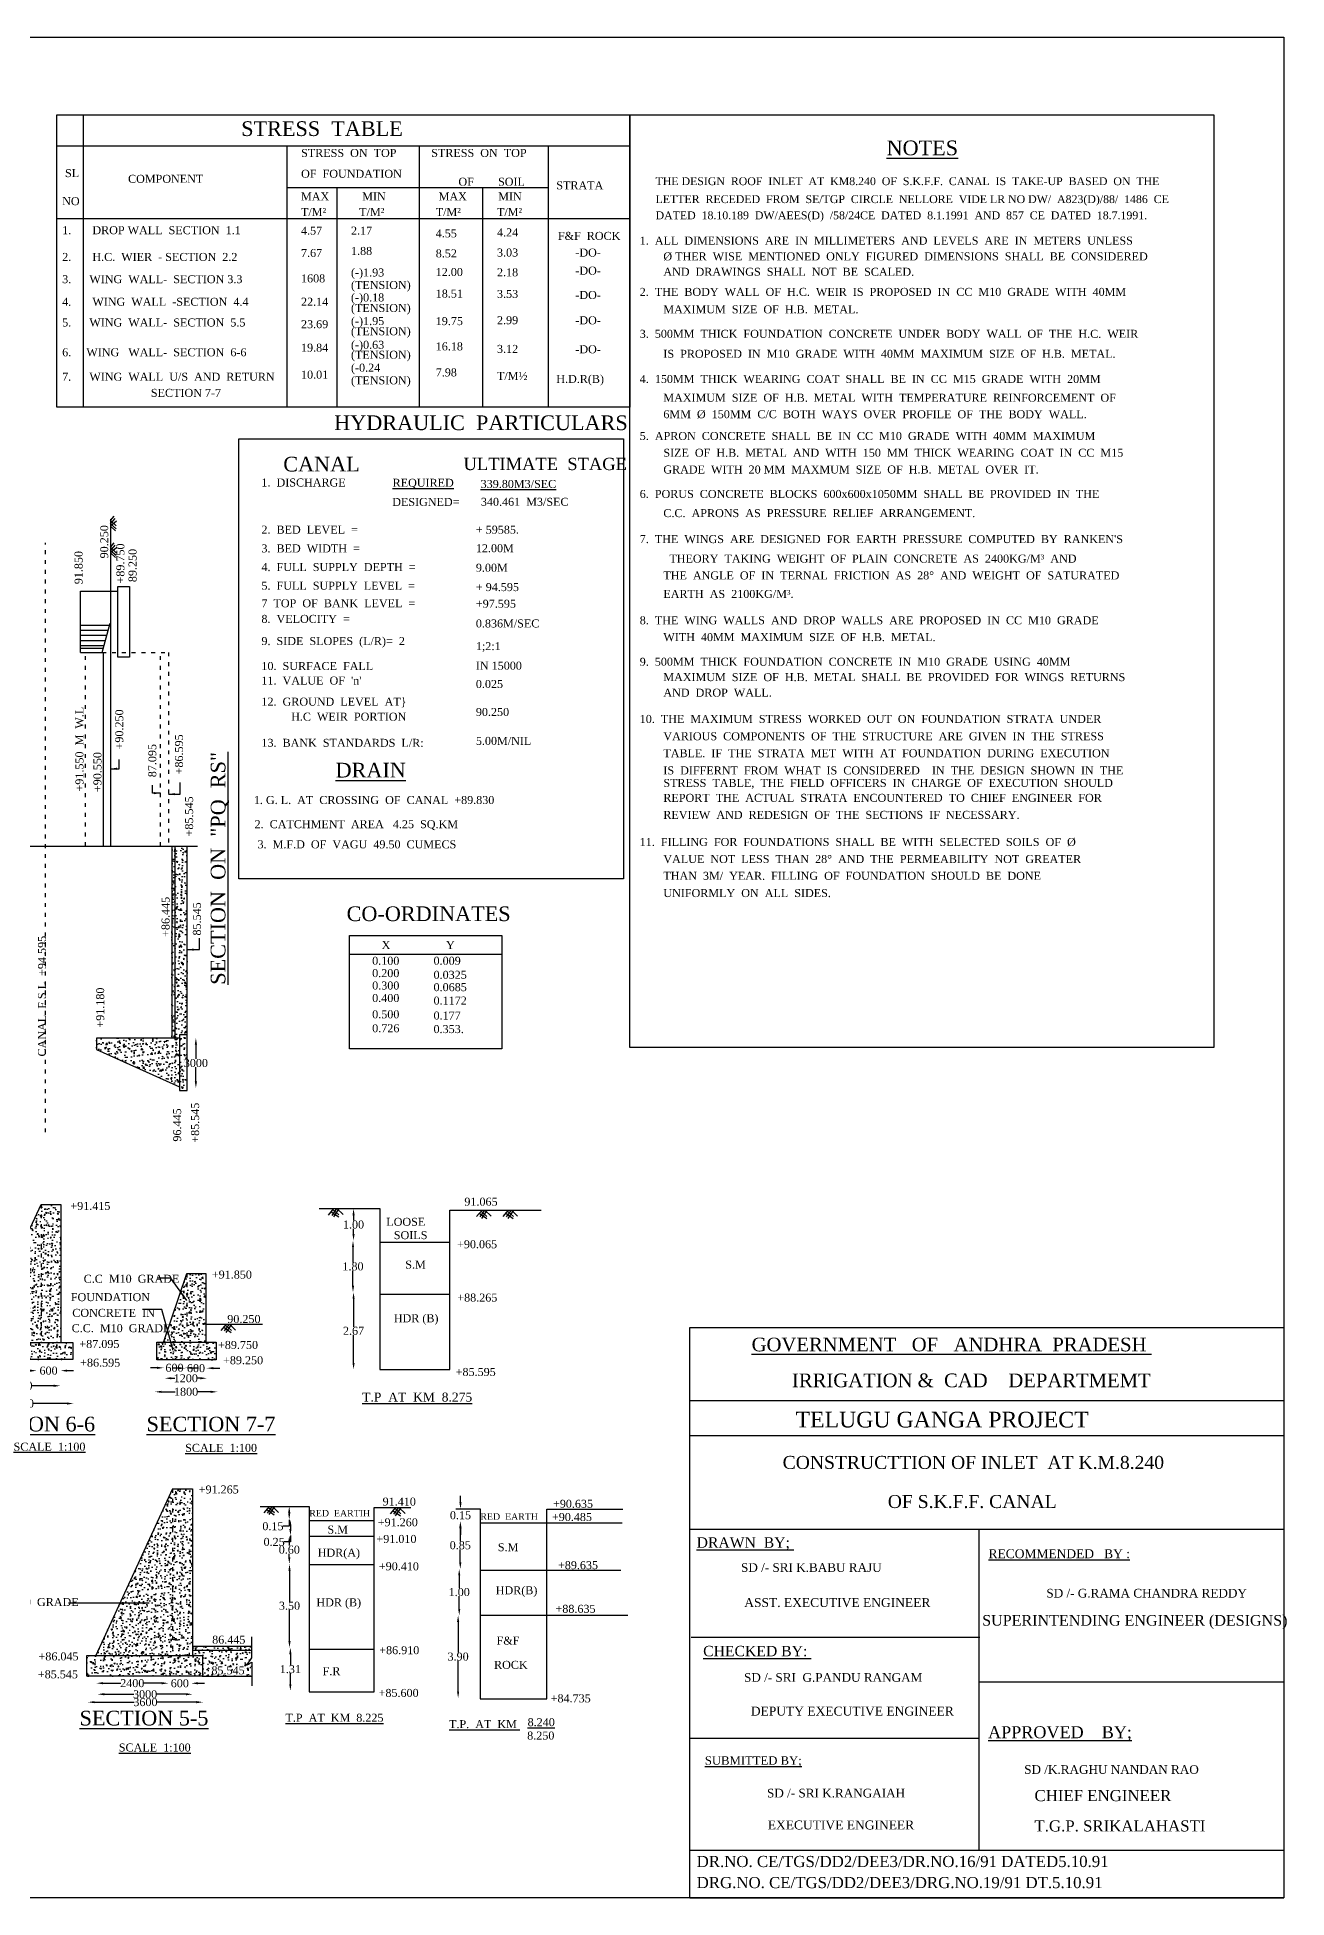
# Model space of a CAD drawing. Header units: millimetres. Extents: x 392 to 143870, y -497 to 113430.
# Drawn here: x 67345 to 143870, y -497 to 113430 of the extents above; entities that cross this region are included whole.
import ezdxf

# ---------------------------------------------------------------- set-up
doc = ezdxf.new("R2010")
doc.units = ezdxf.units.MM
doc.header["$MEASUREMENT"] = 0
doc.header["$PDMODE"] = 66
doc.header["$PDSIZE"] = 170
doc.linetypes.add('ACAD_ISO03W100', pattern=[30, 12, -18])
for name, color, linetype in [('DIM', 5, 'Continuous'), ('DOT LINE', 3, 'ACAD_ISO03W100'), ('DWG. LINE', 1, 'Continuous'), ('HATCH', 2, 'Continuous'), ('RAILING', 4, 'Continuous'), ('TEXT', 7, 'Continuous')]:
    doc.layers.add(name, color=color, linetype=linetype)
doc.layers.add('TITLE', color=7, linetype='Continuous', lineweight=30)
doc.styles.get("Standard").update_dxf_attribs({"font": 'TIMES.TTF', "height": 490})
doc.dimstyles.get("Standard").update_dxf_attribs({"dimtxt": 490, "dimasz": 400, "dimexe": 0.18, "dimexo": 0.0625, "dimgap": 0.09, "dimtad": 0, "dimtih": 1, "dimtoh": 1, "dimdec": 1, "dimzin": 0, "dimdsep": 46, "dimtxsty": 'Standard', "dimcen": 0.09, "dimse1": 1, "dimse2": 1, "dimclrd": 5, "dimclre": 5, "dimclrt": 4, "dimadec": 0, "dimazin": 0, "dimtfac": 1, "dimtdec": 1, "dimtofl": 0, "dimtmove": 0, "dimatfit": 3, "dimfxl": 1, "dimtolj": 1, "dimtzin": 0, "dimarcsym": 0})
pattern_1 = [(50, (0, 0), (717.2602, -62.752), [75, -825]), (355, (0, 0), (-138.7513, 752.192), [60, -660]), (100.4514, (59.8, -5.2), (578.5094, 689.4395), [63.74, -701.142]), (46.1842, (0, 200), (1067.241, -165.519), [112.5, -1237.5]), (96.6356, (88.9, 186.2), (934.663, 974.118), [95.61, -1051.713]), (351.1842, (0, 200), (934.662, 974.119), [90, -990]), (21, (100, 150), (596.907, -402.619), [75, -825]), (326, (100, 150), (243.3153, 725.15), [60, -660]), (71.4514, (149.74, 116.45), (840.2226, 322.5305), [63.74, -701.142]), (37.5, (0, 0), (12.15986, 332.89385), [0, -652, 0, -670, 0, -662.5]), (7.5, (0, 0), (263.0695, 394.4117), [0, -382, 0, -637, 0, -252.5]), (327.5, (-223, 0), (533.82244, -22.5549), [0, -250, 0, -780, 0, -1035]), (317.5, (-323, 0), (583.1862, 100.105), [0, -325, 0, -518, 0, -735])]

# ---------------------------------------------------------------- blocks, each defined once
blk = doc.blocks.new('*D53')
at = {"layer": 'Defpoints', "color": 0}
for p in [(67304, 31787), (68778, 31787), (68778, 31780)]:
    blk.add_point(p, dxfattribs=at)
at = {"layer": 'DIM', "color": 5, "lineweight": -2}
for p, q in [((66904, 31780), (66504, 31780)), ((69178, 31780), (69578, 31780))]:
    blk.add_line(p, q, dxfattribs=at)
at = {"layer": 'DIM', "color": 5}
for points in [[(66904, 31846), (66904, 31713), (67304, 31780)], [(69178, 31846), (69178, 31713), (68778, 31780)]]:
    blk.add_solid(points, dxfattribs=at)
at = {"layer": 'DIM', "color": 4, "insert": (68041, 31780), "char_height": 490, "attachment_point": 5}
blk.add_mtext('\\A1;600', dxfattribs=at)
blk = doc.blocks.new('*D54')
at = {"layer": 'Defpoints', "color": 0}
for p in [(63871, 30866), (68760, 30866), (68760, 30855)]:
    blk.add_point(p, dxfattribs=at)
at = {"layer": 'DIM', "color": 5, "lineweight": -2}
for p, q in [((64271, 30855), (65613, 30855)), ((68360, 30855), (67018, 30855))]:
    blk.add_line(p, q, dxfattribs=at)
at = {"layer": 'DIM', "color": 5}
for points in [[(64271, 30922), (64271, 30788), (63871, 30855)], [(68360, 30922), (68360, 30788), (68760, 30855)]]:
    blk.add_solid(points, dxfattribs=at)
at = {"layer": 'DIM', "color": 4, "insert": (66316, 30855), "char_height": 490, "attachment_point": 5}
blk.add_mtext('\\A1;2500', dxfattribs=at)
blk = doc.blocks.new('*D55')
at = {"layer": 'Defpoints', "color": 0}
for p in [(63248, 29905), (69567, 29905), (69567, 29767)]:
    blk.add_point(p, dxfattribs=at)
at = {"layer": 'DIM', "color": 5, "lineweight": -2}
for p, q in [((63648, 29767), (65711, 29767)), ((69167, 29767), (67103, 29767))]:
    blk.add_line(p, q, dxfattribs=at)
at = {"layer": 'DIM', "color": 5}
for points in [[(63648, 29834), (63648, 29700), (63248, 29767)], [(69167, 29834), (69167, 29700), (69567, 29767)]]:
    blk.add_solid(points, dxfattribs=at)
at = {"layer": 'DIM', "color": 4, "insert": (66407, 29767), "char_height": 490, "attachment_point": 5}
blk.add_mtext('\\A1;3100', dxfattribs=at)
blk = doc.blocks.new('*D56')
at = {"layer": 'Defpoints', "color": 0}
for p in [(75090, 31954), (76416, 31954), (76416, 31954)]:
    blk.add_point(p, dxfattribs=at)
at = {"layer": 'DIM', "color": 5, "lineweight": -2}
for p, q in [((74690, 31954), (74290, 31954)), ((76816, 31954), (77216, 31954))]:
    blk.add_line(p, q, dxfattribs=at)
at = {"layer": 'DIM', "color": 5}
for points in [[(74690, 32021), (74690, 31888), (75090, 31954)], [(76816, 32021), (76816, 31888), (76416, 31954)]]:
    blk.add_solid(points, dxfattribs=at)
at = {"layer": 'DIM', "color": 4, "insert": (75753, 31954), "char_height": 490, "attachment_point": 5}
blk.add_mtext('\\A1;600', dxfattribs=at)
blk = doc.blocks.new('*D57')
at = {"layer": 'Defpoints', "color": 0}
for p in [(76416, 31954), (77724, 31954), (77724, 31932)]:
    blk.add_point(p, dxfattribs=at)
at = {"layer": 'DIM', "color": 5, "lineweight": -2}
for p, q in [((76016, 31932), (75616, 31932)), ((78124, 31932), (78524, 31932))]:
    blk.add_line(p, q, dxfattribs=at)
at = {"layer": 'DIM', "color": 5}
for points in [[(76016, 31999), (76016, 31865), (76416, 31932)], [(78124, 31999), (78124, 31865), (77724, 31932)]]:
    blk.add_solid(points, dxfattribs=at)
at = {"layer": 'DIM', "color": 4, "insert": (77070, 31932), "char_height": 490, "attachment_point": 5}
blk.add_mtext('\\A1;600', dxfattribs=at)
blk = doc.blocks.new('*D58')
at = {"layer": 'Defpoints', "color": 0}
for p in [(75166, 31322), (77725, 31322), (77725, 31315)]:
    blk.add_point(p, dxfattribs=at)
at = {"layer": 'DIM', "color": 5, "lineweight": -2}
for p, q in [((75566, 31315), (75777, 31315)), ((77325, 31315), (77114, 31315))]:
    blk.add_line(p, q, dxfattribs=at)
at = {"layer": 'DIM', "color": 5}
for points in [[(75566, 31382), (75566, 31248), (75166, 31315)], [(77325, 31382), (77325, 31248), (77725, 31315)]]:
    blk.add_solid(points, dxfattribs=at)
at = {"layer": 'DIM', "color": 4, "insert": (76445, 31315), "char_height": 490, "attachment_point": 5}
blk.add_mtext('\\A1;1200', dxfattribs=at)
blk = doc.blocks.new('*D59')
at = {"layer": 'Defpoints', "color": 0}
for p in [(74555, 30506), (78369, 30506), (78369, 30484)]:
    blk.add_point(p, dxfattribs=at)
at = {"layer": 'DIM', "color": 5, "lineweight": -2}
for p, q in [((74955, 30484), (75794, 30484)), ((77969, 30484), (77130, 30484))]:
    blk.add_line(p, q, dxfattribs=at)
at = {"layer": 'DIM', "color": 5}
for points in [[(74955, 30550), (74955, 30417), (74555, 30484)], [(77969, 30550), (77969, 30417), (78369, 30484)]]:
    blk.add_solid(points, dxfattribs=at)
at = {"layer": 'DIM', "color": 4, "insert": (76462, 30484), "char_height": 490, "attachment_point": 5}
blk.add_mtext('\\A1;1800', dxfattribs=at)
blk = doc.blocks.new('*D68')
at = {"layer": 'Defpoints', "color": 0}
for p in [(70972, 12643), (75362, 12643), (75362, 12643)]:
    blk.add_point(p, dxfattribs=at)
at = {"layer": 'DIM', "color": 5, "lineweight": -2}
for p, q in [((71372, 12643), (72464, 12643)), ((74962, 12643), (73870, 12643))]:
    blk.add_line(p, q, dxfattribs=at)
at = {"layer": 'DIM', "color": 5}
for points in [[(71372, 12710), (71372, 12576), (70972, 12643)], [(74962, 12710), (74962, 12576), (75362, 12643)]]:
    blk.add_solid(points, dxfattribs=at)
at = {"layer": 'DIM', "color": 4, "insert": (73167, 12643), "char_height": 490, "attachment_point": 5}
blk.add_mtext('\\A1;2400', dxfattribs=at)
blk = doc.blocks.new('*D69')
at = {"layer": 'Defpoints', "color": 0}
for p in [(75366, 12642), (76789, 12642), (76789, 12638)]:
    blk.add_point(p, dxfattribs=at)
at = {"layer": 'DIM', "color": 5, "lineweight": -2}
for p, q in [((74966, 12638), (74566, 12638)), ((77189, 12638), (77589, 12638))]:
    blk.add_line(p, q, dxfattribs=at)
at = {"layer": 'DIM', "color": 5}
for points in [[(74966, 12705), (74966, 12572), (75366, 12638)], [(77189, 12705), (77189, 12572), (76789, 12638)]]:
    blk.add_solid(points, dxfattribs=at)
at = {"layer": 'DIM', "color": 4, "insert": (76078, 12638), "char_height": 490, "attachment_point": 5}
blk.add_mtext('\\A1;600', dxfattribs=at)
blk = doc.blocks.new('*D70')
at = {"layer": 'Defpoints', "color": 0}
for p in [(71052, 11993), (76854, 11993), (76854, 11967)]:
    blk.add_point(p, dxfattribs=at)
at = {"layer": 'DIM', "color": 5, "lineweight": -2}
for p, q in [((71452, 11967), (73257, 11967)), ((76454, 11967), (74649, 11967))]:
    blk.add_line(p, q, dxfattribs=at)
at = {"layer": 'DIM', "color": 5}
for points in [[(71452, 12034), (71452, 11900), (71052, 11967)], [(76454, 12034), (76454, 11900), (76854, 11967)]]:
    blk.add_solid(points, dxfattribs=at)
at = {"layer": 'DIM', "color": 4, "insert": (73953, 11967), "char_height": 490, "attachment_point": 5}
blk.add_mtext('\\A1;3000', dxfattribs=at)
blk = doc.blocks.new('*D71')
at = {"layer": 'Defpoints', "color": 0}
for p in [(70450, 11468), (77498, 11481), (77498, 11468)]:
    blk.add_point(p, dxfattribs=at)
at = {"layer": 'DIM', "color": 5, "lineweight": -2}
for p, q in [((70850, 11481), (73278, 11481)), ((77098, 11481), (74671, 11481))]:
    blk.add_line(p, q, dxfattribs=at)
at = {"layer": 'DIM', "color": 5}
for points in [[(70850, 11548), (70850, 11414), (70450, 11481)], [(77098, 11548), (77098, 11414), (77498, 11481)]]:
    blk.add_solid(points, dxfattribs=at)
at = {"layer": 'DIM', "color": 4, "insert": (73974, 11481), "char_height": 490, "attachment_point": 5}
blk.add_mtext('\\A1;3600', dxfattribs=at)
blk = doc.blocks.new('*D72')
at = {"layer": 'Defpoints', "color": 0}
for p in [(86744, 41700), (86717, 39748), (86744, 39748)]:
    blk.add_point(p, dxfattribs=at)
at = {"layer": 'DIM', "color": 5, "lineweight": -2}
for p, q in [((86717, 41300), (86717, 40974)), ((86717, 40148), (86717, 40474))]:
    blk.add_line(p, q, dxfattribs=at)
at = {"layer": 'DIM', "color": 5}
for points in [[(86651, 41300), (86784, 41300), (86717, 41700)], [(86651, 40148), (86784, 40148), (86717, 39748)]]:
    blk.add_solid(points, dxfattribs=at)
at = {"layer": 'DIM', "color": 4, "insert": (86717, 40724), "char_height": 490, "attachment_point": 5}
blk.add_mtext('\\A1;1.00', dxfattribs=at)
blk = doc.blocks.new('*D73')
at = {"layer": 'Defpoints', "color": 0}
for p in [(86717, 39743), (86684, 36580), (86717, 36580)]:
    blk.add_point(p, dxfattribs=at)
at = {"layer": 'DIM', "color": 5, "lineweight": -2}
for p, q in [((86684, 39343), (86684, 38411)), ((86684, 36980), (86684, 37911))]:
    blk.add_line(p, q, dxfattribs=at)
at = {"layer": 'DIM', "color": 5}
for points in [[(86618, 39343), (86751, 39343), (86684, 39743)], [(86618, 36980), (86751, 36980), (86684, 36580)]]:
    blk.add_solid(points, dxfattribs=at)
at = {"layer": 'DIM', "color": 4, "insert": (86684, 38161), "char_height": 490, "attachment_point": 5}
blk.add_mtext('\\A1;1.80', dxfattribs=at)
blk = doc.blocks.new('*D74')
at = {"layer": 'Defpoints', "color": 0}
for p in [(86684, 36580), (86684, 31856), (86718, 31856)]:
    blk.add_point(p, dxfattribs=at)
at = {"layer": 'DIM', "color": 5, "lineweight": -2}
for p, q in [((86718, 36180), (86718, 34468)), ((86718, 32256), (86718, 33967))]:
    blk.add_line(p, q, dxfattribs=at)
at = {"layer": 'DIM', "color": 5}
for points in [[(86651, 36180), (86785, 36180), (86718, 36580)], [(86651, 32256), (86785, 32256), (86718, 31856)]]:
    blk.add_solid(points, dxfattribs=at)
at = {"layer": 'DIM', "color": 4, "insert": (86718, 34218), "char_height": 490, "attachment_point": 5}
blk.add_mtext('\\A1;2.67', dxfattribs=at)
blk = doc.blocks.new('*D75')
at = {"layer": 'Defpoints', "color": 0}
for p in [(82822, 23466), (82778, 22650), (82822, 22650)]:
    blk.add_point(p, dxfattribs=at)
at = {"layer": 'DIM', "color": 5, "lineweight": -2}
for p, q in [((82778, 23066), (82778, 23050)), ((82778, 22250), (82378, 22250)), ((82778, 22650), (82778, 22250))]:
    blk.add_line(p, q, dxfattribs=at)
at = {"layer": 'DIM', "color": 5}
for points in [[(82712, 23066), (82845, 23066), (82778, 23466)], [(82712, 23050), (82845, 23050), (82778, 22650)]]:
    blk.add_solid(points, dxfattribs=at)
at = {"layer": 'DIM', "color": 4, "insert": (81782, 22250), "char_height": 490, "attachment_point": 5}
blk.add_mtext('\\A1;0.15', dxfattribs=at)
blk = doc.blocks.new('*D76')
at = {"layer": 'Defpoints', "color": 0}
for p in [(82778, 22650), (82778, 21690), (82852, 21690)]:
    blk.add_point(p, dxfattribs=at)
at = {"layer": 'DIM', "color": 5, "lineweight": -2}
for p, q in [((82852, 22250), (82852, 22090)), ((82852, 21690), (82852, 21290)), ((82852, 21290), (82452, 21290))]:
    blk.add_line(p, q, dxfattribs=at)
at = {"layer": 'DIM', "color": 5}
for points in [[(82785, 22250), (82918, 22250), (82852, 22650)], [(82785, 22090), (82918, 22090), (82852, 21690)]]:
    blk.add_solid(points, dxfattribs=at)
at = {"layer": 'DIM', "color": 4, "insert": (81855, 21290), "char_height": 490, "attachment_point": 5}
blk.add_mtext('\\A1;0.25', dxfattribs=at)
blk = doc.blocks.new('*D77')
at = {"layer": 'Defpoints', "color": 0}
for p in [(82852, 21690), (82784, 19942), (82852, 19942)]:
    blk.add_point(p, dxfattribs=at)
at = {"layer": 'DIM', "color": 5, "lineweight": -2}
for p, q in [((82784, 21290), (82784, 21066)), ((82784, 20342), (82784, 20566))]:
    blk.add_line(p, q, dxfattribs=at)
at = {"layer": 'DIM', "color": 5}
for points in [[(82717, 21290), (82850, 21290), (82784, 21690)], [(82717, 20342), (82850, 20342), (82784, 19942)]]:
    blk.add_solid(points, dxfattribs=at)
at = {"layer": 'DIM', "color": 4, "insert": (82784, 20816), "char_height": 490, "attachment_point": 5}
blk.add_mtext('\\A1;0.60', dxfattribs=at)
blk = doc.blocks.new('*D78')
at = {"layer": 'Defpoints', "color": 0}
for p in [(82784, 19942), (82784, 14820), (82796, 14820)]:
    blk.add_point(p, dxfattribs=at)
at = {"layer": 'DIM', "color": 5, "lineweight": -2}
for p, q in [((82796, 19542), (82796, 17631)), ((82796, 15220), (82796, 17131))]:
    blk.add_line(p, q, dxfattribs=at)
at = {"layer": 'DIM', "color": 5}
for points in [[(82729, 19542), (82863, 19542), (82796, 19942)], [(82729, 15220), (82863, 15220), (82796, 14820)]]:
    blk.add_solid(points, dxfattribs=at)
at = {"layer": 'DIM', "color": 4, "insert": (82796, 17381), "char_height": 490, "attachment_point": 5}
blk.add_mtext('\\A1;3.50', dxfattribs=at)
blk = doc.blocks.new('*D79')
at = {"layer": 'Defpoints', "color": 0}
for p in [(82796, 14820), (82796, 12179), (82848, 12179)]:
    blk.add_point(p, dxfattribs=at)
at = {"layer": 'DIM', "color": 5, "lineweight": -2}
for p, q in [((82848, 14420), (82848, 13750)), ((82848, 12579), (82848, 13250))]:
    blk.add_line(p, q, dxfattribs=at)
at = {"layer": 'DIM', "color": 5}
for points in [[(82782, 14420), (82915, 14420), (82848, 14820)], [(82782, 12579), (82915, 12579), (82848, 12179)]]:
    blk.add_solid(points, dxfattribs=at)
at = {"layer": 'DIM', "color": 4, "insert": (82848, 13500), "char_height": 490, "attachment_point": 5}
blk.add_mtext('\\A1;1.31', dxfattribs=at)
blk = doc.blocks.new('*D80')
at = {"layer": 'Defpoints', "color": 0}
for p in [(93342, 23314), (93267, 22530), (93342, 22530)]:
    blk.add_point(p, dxfattribs=at)
at = {"layer": 'DIM', "color": 5, "lineweight": -2}
for p, q in [((93267, 23714), (93267, 24114)), ((93267, 22130), (93267, 21730))]:
    blk.add_line(p, q, dxfattribs=at)
at = {"layer": 'DIM', "color": 5}
for points in [[(93200, 23714), (93334, 23714), (93267, 23314)], [(93200, 22130), (93334, 22130), (93267, 22530)]]:
    blk.add_solid(points, dxfattribs=at)
at = {"layer": 'DIM', "color": 4, "insert": (93267, 22923), "char_height": 490, "attachment_point": 5}
blk.add_mtext('\\A1;0.15', dxfattribs=at)
blk = doc.blocks.new('*D81')
at = {"layer": 'Defpoints', "color": 0}
for p in [(93267, 22530), (93254, 19640), (93267, 19640)]:
    blk.add_point(p, dxfattribs=at)
at = {"layer": 'DIM', "color": 5, "lineweight": -2}
for p, q in [((93254, 22130), (93254, 21335)), ((93254, 20040), (93254, 20835))]:
    blk.add_line(p, q, dxfattribs=at)
at = {"layer": 'DIM', "color": 5}
for points in [[(93188, 22130), (93321, 22130), (93254, 22530)], [(93188, 20040), (93321, 20040), (93254, 19640)]]:
    blk.add_solid(points, dxfattribs=at)
at = {"layer": 'DIM', "color": 4, "insert": (93254, 21085), "char_height": 490, "attachment_point": 5}
blk.add_mtext('\\A1;0.85', dxfattribs=at)
blk = doc.blocks.new('*D82')
at = {"layer": 'Defpoints', "color": 0}
for p in [(93254, 19640), (93189, 16796), (93254, 16796)]:
    blk.add_point(p, dxfattribs=at)
at = {"layer": 'DIM', "color": 5, "lineweight": -2}
for p, q in [((93189, 19240), (93189, 18468)), ((93189, 17196), (93189, 17968))]:
    blk.add_line(p, q, dxfattribs=at)
at = {"layer": 'DIM', "color": 5}
for points in [[(93122, 19240), (93256, 19240), (93189, 19640)], [(93122, 17196), (93256, 17196), (93189, 16796)]]:
    blk.add_solid(points, dxfattribs=at)
at = {"layer": 'DIM', "color": 4, "insert": (93189, 18218), "char_height": 490, "attachment_point": 5}
blk.add_mtext('\\A1;1.00', dxfattribs=at)
blk = doc.blocks.new('*D83')
at = {"layer": 'Defpoints', "color": 0}
for p in [(93189, 16796), (93122, 11734), (93189, 11734)]:
    blk.add_point(p, dxfattribs=at)
at = {"layer": 'DIM', "color": 5, "lineweight": -2}
for p, q in [((93122, 16396), (93122, 14515)), ((93122, 12134), (93122, 14014))]:
    blk.add_line(p, q, dxfattribs=at)
at = {"layer": 'DIM', "color": 5}
for points in [[(93055, 16396), (93189, 16396), (93122, 16796)], [(93055, 12134), (93189, 12134), (93122, 11734)]]:
    blk.add_solid(points, dxfattribs=at)
at = {"layer": 'DIM', "color": 4, "insert": (93122, 14265), "char_height": 490, "attachment_point": 5}
blk.add_mtext('\\A1;3.90', dxfattribs=at)
blk = doc.blocks.new('*D84')
at = {"layer": 'Defpoints', "color": 0}
for p in [(77063, 52141), (77088, 52141), (77088, 49090)]:
    blk.add_point(p, dxfattribs=at)
at = {"layer": 'DIM', "color": 5, "lineweight": -2}
for p, q in [((77063, 51741), (77063, 50865)), ((77063, 49490), (77063, 50366))]:
    blk.add_line(p, q, dxfattribs=at)
at = {"layer": 'DIM', "color": 5}
for points in [[(76996, 51741), (77130, 51741), (77063, 52141)], [(76996, 49490), (77130, 49490), (77063, 49090)]]:
    blk.add_solid(points, dxfattribs=at)
at = {"layer": 'DIM', "color": 4, "insert": (77063, 50616), "char_height": 490, "attachment_point": 5}
blk.add_mtext('\\A1;3000', dxfattribs=at)

msp = doc.modelspace()

# ---------------------------------------------------------------- hatches: boundary and pattern name
at = {"layer": 'HATCH'}
h = msp.add_hatch(dxfattribs=at)
h.set_pattern_fill('AR-CONC', color=256, scale=100, style=0)
h.set_pattern_definition(pattern_1)
h.paths.add_polyline_path([(76064.5, 52148), (70986.5, 52148), (70986.5, 51453.5), (76064.5, 49169)])
h.paths.add_polyline_path([(76532.5, 52345.5), (76064.5, 52345.5), (76064.5, 48939.5), (76532.5, 48939.5)])
h.paths.add_polyline_path([(76532.5, 63896), (75775.5, 63896), (75775.5, 52148), (76064.5, 52148), (76064.5, 52345.5), (76532.5, 52345.5)])
h.paths.add_polyline_path([(75775.5, 63896), (75582, 63896), (75582, 52148), (75775.5, 52148)])
h = msp.add_hatch(dxfattribs=at)
h.set_pattern_fill('AR-CONC', color=256, scale=100, style=0)
h.set_pattern_definition(pattern_1)
h.paths.add_polyline_path([(69534.5, 33496.5), (63306.5, 33496.5), (63306.5, 32460), (69534.5, 32460)])
h.paths.add_polyline_path([(68796, 41948), (67583, 41948), (63651.69, 33496.5), (68796, 33496.5)])
h = msp.add_hatch(dxfattribs=at)
h.set_pattern_fill('AR-CONC', color=256, scale=100, style=0)
h.set_pattern_definition(pattern_1)
h.paths.add_polyline_path([(74681, 33534), (74681, 32450.5), (78296, 32450.5), (78296, 33534)])
h.paths.add_polyline_path([(76501, 33534), (77664, 33534), (77664, 37732), (76501, 37732)])
h.paths.add_polyline_path([(76501, 37732), (75101.01, 33534), (76501, 33534)])
h.paths.add_polyline_path([(69332.26, 34000.81), (75492.06, 34000.81), (75492.06, 34752.24), (69332.26, 34752.24)], flags=9)
h = msp.add_hatch(dxfattribs=at)
h.set_pattern_fill('AR-CONC', color=256, scale=100, style=0)
h.set_pattern_definition(pattern_1)
h.paths.add_polyline_path([(77467, 14337.5), (70380, 14337.5), (70380, 13066), (77467, 13066)])
h.paths.add_polyline_path([(75621.5, 24538.5), (70929.5, 14337.5), (75621.5, 14337.5)])
h.paths.add_polyline_path([(76858.5, 24538.5), (75621.5, 24538.5), (75621.5, 14337.5), (76858.5, 14337.5)])
h.paths.add_polyline_path([(80471.5, 14915), (76858.5, 14915), (76858.5, 14671), (80471.5, 14671)])
h.paths.add_polyline_path([(80496.5, 13928.5), (80153, 13748.5), (80471.5, 14196.5), (80471.5, 14671), (76858.5, 14671), (76858.5, 14337.5), (77467, 14337.5), (77467, 13066), (80496.5, 13066)])
h.paths.add_polyline_path([(77888.29, 13050.9), (80127.38, 13050.9), (80127.38, 13799.15), (77888.29, 13799.15)], flags=9)

# ---------------------------------------------------------------- linework, layer by layer
at = {"layer": 'DIM'}
msp.add_lwpolyline([(84007, 22602), (87981.5, 22602)], dxfattribs=at)
at = {"layer": 'DOT LINE', "ltscale": 20}
for points in [[(67844.5, 46374.5), (67844.5, 82469)], [(70308.5, 63896), (70308.5, 75759)], [(71329.5, 75764), (75390, 75764), (75390, 63896)], [(74905, 63896), (74905, 75764)], [(67583, 41948), (67583, 33533)], [(76501, 37732), (76501, 33547)], [(75621.5, 24538.5), (75621.5, 14337.5)]]:
    msp.add_lwpolyline(points, dxfattribs=at)
at = {"layer": 'DWG. LINE'}
for points in [[(71824, 83909), (71824, 63896)], [(70000.5, 75764), (70000.5, 79502.5), (71796.5, 79502.5)], [(71796.5, 79502.5), (72281, 79502.5)], [(70000.5, 75764), (71329.5, 75764), (71821, 77541)], [(70000.5, 77427), (71791.34, 77433.77)], [(70000.5, 77131), (71706.93, 77128.59)], [(70000.5, 76817), (71619.89, 76813.9)], [(70000.5, 76497.5), (71532, 76496.12)], [(70000.5, 76178.5), (71445.89, 76184.82)], [(70000.5, 76025.5), (71400.73, 76021.54)], [(71409.5, 63896), (71409.5, 75751.5)], [(51194.5, 63896), (77169, 63896)], [(75582, 63896), (75582, 52148)], [(75775.5, 63896), (75775.5, 52050)], [(76532.5, 52345.5), (76532.5, 63896)], [(76064.5, 52148), (70986.5, 52148), (70986.5, 51453.5), (76064.5, 49169)], [(63637.5, 33466), (67583, 41948), (68796, 41948), (68796, 33501.5)], [(84615.5, 41699.5), (88326, 41699.5), (88326, 31845), (92621, 31845), (92621, 41608.5), (98216, 41608.5)], [(88326, 39653), (92621, 39653)], [(75088, 33495), (76501, 37732), (77664, 37732), (77664, 33463.5)], [(88326, 36471.5), (92621, 36471.5)], [(77664, 34628.5), (81137, 34628.5)], [(75621.5, 24538.5), (70929.5, 14337.5)], [(75621.5, 24538.5), (76858.5, 24538.5), (76858.5, 14337.5)], [(81002.5, 23466.5), (84007, 23466.5), (84007, 12124), (87981.5, 12124), (87981.5, 23400.5), (90234.5, 23400.5)], [(92974, 23314.5), (94480, 23314.5), (94480, 11690), (98545, 11690), (98545, 23293.5), (103207.5, 23293.5)], [(94480, 22467.5), (103171.5, 22467.5)], [(84007, 21642), (87981.5, 21642)], [(84007, 19904), (87981.5, 19904)], [(94480, 19571), (103081, 19571)], [(94480, 16816.5), (103511.5, 16816.5)], [(76858.5, 14915), (80456.5, 14915)], [(80471.5, 15487.5), (80471.5, 14196.5), (80153, 13748.5), (80496.5, 13928.5), (80496.5, 12472)], [(76858.5, 14671), (80471.5, 14671)], [(84007, 14727.5), (87981.5, 14727.5)], [(77467, 13066), (80496.5, 13066)]]:
    msp.add_lwpolyline(points, dxfattribs=at)
for points in [[(72276.5, 79788.5), (72992, 79788.5), (72992, 75473.5), (72276.5, 75473.5)], [(76064.5, 48939.5), (76532.5, 48939.5), (76532.5, 52345.5), (76064.5, 52345.5)], [(63306.5, 33496.5), (69534.5, 33496.5), (69534.5, 32460), (63306.5, 32460)], [(74681, 33534), (78296, 33534), (78296, 32450.5), (74681, 32450.5)], [(70380, 14337.5), (77467, 14337.5), (77467, 13066), (70380, 13066)]]:
    msp.add_lwpolyline(points, close=True, dxfattribs=at)
at = {"layer": 'HATCH'}
for points in [[(72172.5, 83503), (71824, 83835.5), (72064.5, 84110)], [(72181, 83324), (71824, 83623.5), (72114.5, 83960.5)], [(72193.5, 83806.5), (71824, 83490.5)], [(72143.5, 83199.5), (71824, 83490.5)], [(72172.5, 81865.5), (71824, 82198), (72064.5, 82472.5)], [(72181, 81686.5), (71824, 81986), (72114.5, 82323)], [(72193.5, 82169), (71824, 81853)], [(72143.5, 81562), (71824, 81853)], [(85192, 41311), (85520.5, 41699.5)], [(85356.25, 41505.25), (85810, 41194.5)], [(85401, 41287), (85702.5, 41699.5), (86081.5, 41337.5)], [(85466.34, 41635.45), (85822, 41320)], [(85502.5, 41197.5), (85840, 41699.5)], [(94256, 41220), (94584.5, 41608.5)], [(94420.25, 41414.25), (94874, 41103.5)], [(94465, 41196), (94766.5, 41608.5), (95145.5, 41246.5)], [(94530.34, 41544.45), (94886, 41229)], [(94566.5, 41106.5), (94904, 41608.5)], [(95876, 41220), (96204.5, 41608.5)], [(96040.25, 41414.25), (96494, 41103.5)], [(96085, 41196), (96386.5, 41608.5), (96765.5, 41246.5)], [(96150.34, 41544.45), (96506, 41229)], [(96186.5, 41106.5), (96524, 41608.5)], [(78608, 34240), (78936.5, 34628.5)], [(78772.25, 34434.25), (79226, 34123.5)], [(78817, 34216), (79118.5, 34628.5), (79497.5, 34266.5)], [(78882.34, 34564.45), (79238, 34249)], [(78918.5, 34126.5), (79256, 34628.5)], [(81240, 23078), (81568.5, 23466.5)], [(81404.25, 23272.25), (81858, 22961.5)], [(81449, 23054), (81750.5, 23466.5), (82129.5, 23104.5)], [(81514.34, 23402.45), (81870, 23087)], [(81550.5, 22964.5), (81888, 23466.5)], [(88983, 23012), (89311.5, 23400.5)], [(89147.25, 23206.25), (89601, 22895.5)], [(89192, 22988), (89493.5, 23400.5), (89872.5, 23038.5)], [(89257.34, 23336.45), (89613, 23021)], [(89293.5, 22898.5), (89631, 23400.5)]]:
    msp.add_lwpolyline(points, dxfattribs=at)
at = {"layer": 'RAILING'}
for points in [[(68557, 108684.5), (103630, 108684.5), (103630, 90774.5), (68557, 90774.5)], [(103630, 108684.5), (139405.5, 108684.5), (139405.5, 51575.5), (103630, 51575.5)], [(79695, 88828), (103247.5, 88828), (103247.5, 61901), (79695, 61901)], [(86467, 58425), (95793.5, 58425), (95793.5, 51481.5), (86467, 51481.5)]]:
    msp.add_lwpolyline(points, close=True, dxfattribs=at)
for points in [[(70169, 108684.5), (70169, 90774.5)], [(68557, 106774.5), (103630, 106774.5)], [(82632, 106774.5), (82632, 90774.5)], [(90740, 106774.5), (90740, 90774.5)], [(98638.5, 106774.5), (98638.5, 90774.5)], [(82632, 104225.5), (98638.5, 104225.5)], [(85700.5, 104225.5), (85700.5, 90774.5)], [(94609, 104207), (94609, 90774.5)], [(68557, 102335), (103630, 102335)], [(86467, 57290.5), (95793.5, 57290.5)]]:
    msp.add_lwpolyline(points, dxfattribs=at)
at = {"layer": 'TITLE', "lineweight": 30}
for p, q in [((107309.19, 34424.65), (143683.37, 34424.65)), ((143683.37, 34424.65), (143683.37, -497.17)), ((107309.19, 29948.09), (143683.37, 29948.09)), ((107309.19, 27815.1), (143683.37, 27815.1)), ((107309.19, 22083.96), (143683.37, 22083.96)), ((107384.97, 15464.31), (125076.41, 15464.31)), ((107309.19, 9276.11), (125000.63, 9276.11)), ((143683.37, 2391.98), (107309.19, 2391.98)), ((107309.19, -497.17), (143683.37, -497.17))]:
    msp.add_line(p, q, dxfattribs=at)
at = {"layer": 'TITLE'}
msp.add_lwpolyline([(392.49, 113430.26), (143683.37, 113430.26), (143683.37, -497.17), (392.49, -497.17)], close=True, dxfattribs=at)
msp.add_lwpolyline([(107309.19, -497.17), (107309.19, 34424.65)], dxfattribs=at)
at = {"layer": 'TITLE', "lineweight": 30}
for points in [[(125000.63, 22083.96), (125000.63, 2391.98)], [(125000.63, 12729.95), (143683.37, 12729.95)]]:
    msp.add_lwpolyline(points, dxfattribs=at)

# ---------------------------------------------------------------- texts
at = {"layer": 'TEXT'}
for s, height, p in [('STRESS  TABLE', 900, (79839, 107382)), ('%%UNOTES', 900, (119357.5, 106204.5)), ('STRESS  ON  TOP', 490, (83505.5, 106098.5)), ('STRESS  ON  TOP', 490, (91476, 106098.5)), ('SL', 490, (69047.5, 104864.5)), ('COMPONENT', 490, (72910, 104514)), ('OF  FOUNDATION', 490, (83505.5, 104824.5)), ('OF        SOIL    ', 490, (93140, 104337)), ('THE DESIGN  ROOF  INLET  AT  KM8.240  OF  S.K.F.F.  CANAL  IS  TAKE-UP  BASED  ON  THE', 480, (105213, 104373)), ('MAX', 490, (83501, 103432.5)), ('MIN', 490, (87251, 103432.5)), ('MAX', 490, (91930, 103432.5)), ('MIN', 490, (95579.5, 103432.5)), ('STRATA', 490, (99134.5, 104115)), ('LETTER  RECEDED  FROM  SE/TGP  CIRCLE  NELLORE  VIDE LR NO DW/  A823(D)/88/  1486  CE', 480, (105213, 103274)), ('NO', 490, (68874.5, 103146.5)), ('T/M²', 490, (83501, 102484)), ('T/M²', 490, (87065, 102484)), ('T/M²', 490, (91750, 102484)), ('T/M²', 490, (95503, 102484)), ('DATED  18.10.189  DW/AEES(D)  /58/24CE  DATED  8.1.1991  AND  857  CE  DATED  18.7.1991.', 480, (105213, 102283.5)), ('1.       DROP WALL  SECTION  1.1   ', 490, (68874.5, 101368.5)), ('4.57', 490, (83501, 101341.5)), ('2.17', 490, (86562, 101341.5)), ('4.55', 490, (91750, 101176.5)), ('4.24', 490, (95503, 101231)), ('F&F  ROCK', 490, (99233, 101020.5)), ('7.67', 490, (83501, 99975.5)), ('1.88', 490, (86562, 100098)), ('8.52', 490, (91750, 99949)), ('3.03', 490, (95503, 100001.5)), ('-DO-', 490, (100300.5, 99998)), ('1.  ALL  DIMENSIONS  ARE  IN  MILLIMETERS  AND  LEVELS  ARE  IN  METERS  UNLESS', 490, (104243, 100730)), ('%%C THER  WISE  MENTIONED  ONLY  FIGURED  DIMENSIONS  SHALL  BE  CONSIDERED  ', 490, (105691, 99765.5)), ('2.       H.C.  WIER  - SECTION  2.2    ', 490, (68874.5, 99732.5)), ('(-)1.93', 490, (86562, 98780)), ('12.00', 490, (91750, 98809)), ('2.18', 490, (95503, 98790)), ('-DO-', 490, (100300.5, 98892.5)), ('AND  DRAWINGS  SHALL  NOT  BE  SCALED.', 490, (105691, 98823)), ('3.      WING  WALL-  SECTION 3.3', 490, (68874.5, 98369.5)), ('1608', 490, (83501, 98417.5)), ('(TENSION)', 490, (86562, 98013.5)), ('18.51', 490, (91750, 97488)), ('2.  THE  BODY  WALL  OF  H.C.  WEIR  IS  PROPOSED  IN  CC  M10  GRADE  WITH  40MM', 490, (104243, 97591.5)), ('4.       WING  WALL  -SECTION  4.4 ', 490, (68874.5, 96985.5)), ('22.14', 490, (83501, 96988)), ('(-)0.18', 490, (86562, 97250.5)), ('(TENSION)', 490, (86562, 96606)), ('3.53', 490, (95503, 97466)), ('-DO-', 490, (100300.5, 97401.5)), ('MAXIMUM  SIZE  OF  H.B.  METAL.', 490, (105691, 96521)), ('5.      WING  WALL-  SECTION  5.5', 490, (68874.5, 95717.5)), ('23.69', 490, (83501, 95614)), ('(-)1.95', 490, (86562, 95806)), ('(TENSION)', 490, (86562, 95182)), ('19.75', 490, (91750, 95801.5)), ('2.99', 490, (95503, 95858)), ('-DO-', 490, (100300.5, 95849.5)), ('19.84', 490, (83501, 94176)), ('(-)0.63', 490, (86562, 94352)), ('16.18', 490, (91750, 94253.5)), ('3.12', 490, (95503, 94100.5)), ('-DO-', 490, (100300.5, 94077.5)), ('3.  500MM  THICK  FOUNDATION  CONCRETE  UNDER  BODY  WALL  OF  THE  H.C.  WEIR', 490, (104243, 95024)), ('6.     WING   WALL-  SECTION  6-6', 490, (68874.5, 93893.5)), ('(TENSION)', 490, (86562, 93743.5)), ('(-0.24', 490, (86562, 92948.5)), ('IS  PROPOSED  IN  M10  GRADE  WITH  40MM  MAXIMUM  SIZE  OF  H.B.  METAL.', 490, (105691, 93799.5)), ('7.      WING  WALL  U/S  AND  RETURN', 490, (68874.5, 92396.5)), ('10.01', 490, (83501, 92525.5)), ('(TENSION)', 490, (86562, 92175.5)), ('7.98', 490, (91750, 92659.5)), ('T/M½', 490, (95503, 92445)), ('H.D.R(B)', 490, (99134.5, 92260)), ('4.  150MM  THICK  WEARING  COAT  SHALL  BE  IN  CC  M15  GRADE  WITH  20MM     ', 490, (104243, 92259)), ('SECTION 7-7', 490, (74307, 91407.5)), ('MAXIMUM  SIZE  OF  H.B.  METAL  WITH  TEMPERATURE  REINFORCEMENT  OF', 490, (105691, 91110)), ('HYDRAULIC  PARTICULARS', 900, (85534, 89372.5)), ('6MM  %%C  150MM  C/C  BOTH  WAYS  OVER  PROFILE  OF  THE  BODY  WALL.', 490, (105691, 90101)), ('5.  APRON  CONCRETE  SHALL  BE  IN  CC  M10  GRADE  WITH  40MM  MAXIMUM', 490, (104243, 88768)), ('CANAL', 900, (82413, 86840)), ('SIZE  OF  H.B.  METAL  AND  WITH  150  MM  THICK  WEARING  COAT  IN  CC  M15', 490, (105691, 87741)), ('ULTIMATE  STAGE', 750, (93453.5, 86925.5)), ('GRADE  WITH  20 MM  MAXMUM  SIZE  OF  H.B.  METAL  OVER  IT.', 490, (105691, 86714.5)), ('1.  DISCHARGE', 490, (81076, 85918.5)), ('%%UREQUIRED', 490, (89113, 85903.5)), ('%%U339.80M3/SEC', 490, (94501.5, 85830)), ('6.  PORUS  CONCRETE  BLOCKS  600x600x1050MM  SHALL  BE  PROVIDED  IN  THE', 490, (104243, 85219)), ('DESIGNED=', 490, (89086.5, 84728)), ('340.461  M3/SEC       ', 490, (94516.5, 84737)), ('C.C.  APRONS  AS  PRESSURE  RELIEF  ARRANGEMENT.', 490, (105691, 84045.5)), ('2.  BED  LEVEL  =', 490, (81076, 83032)), ('+ 59585.', 490, (94209.5, 83032)), ('3.  BED  WIDTH  =', 490, (81076, 81883.5)), ('12.00M', 490, (94209.5, 81895)), ("7.  THE  WINGS  ARE  DESIGNED  FOR  EARTH  PRESSURE  COMPUTED  BY  RANKEN'S   ", 490, (104243, 82454.5)), ('4.  FULL  SUPPLY  DEPTH  =', 490, (81076, 80741.5)), ('9.00M', 490, (94209.5, 80701)), ('  THEORY  TAKING  WEIGHT  OF  PLAIN  CONCRETE  AS  2400KG/M³  AND', 490, (105691, 81259)), ('5.  FULL  SUPPLY  LEVEL  =', 490, (81076, 79600)), ('+ 94.595', 490, (94209.5, 79515.5)), ('THE  ANGLE  OF  IN  TERNAL  FRICTION  AS  28%%D  AND  WEIGHT  OF  SATURATED', 490, (105691, 80230)), ('7  TOP  OF  BANK  LEVEL  =', 490, (81076, 78523.5)), ('+97.595', 490, (94209.5, 78496.5)), ('EARTH  AS  2100KG/M³.', 490, (105691, 79096.5)), ('8.  VELOCITY  =', 490, (81076, 77568)), ('0.836M/SEC', 490, (94209.5, 77289)), ('8.  THE  WING  WALLS  AND  DROP  WALLS  ARE  PROPOSED  IN  CC  M10  GRADE', 490, (104243, 77481)), ('9.  SIDE  SLOPES  (L/R)=  2', 490, (81076, 76211)), ('1;2:1', 490, (94209.5, 75899.5)), ('WITH  40MM  MAXIMUM  SIZE  OF  H.B.  METAL.', 490, (105691, 76453)), ('IN 15000', 490, (94209.5, 74703.5)), ('9.  500MM  THICK  FOUNDATION  CONCRETE  IN  M10  GRADE  USING  40MM           ', 490, (104243, 74944.5)), ('10.  SURFACE  FALL', 490, (81076, 74682)), ("11.  VALUE  OF  'n'", 490, (81076, 73791)), ('0.025', 490, (94209.5, 73582.5)), ('MAXIMUM  SIZE  OF  H.B.  METAL  SHALL  BE  PROVIDED  FOR  WINGS  RETURNS', 490, (105691, 74002)), ('12.  GROUND  LEVEL  AT}', 490, (81076, 72498.5)), ('AND  DROP  WALL.', 490, (105691, 73051.5)), ('H.C  WEIR  PORTION', 490, (82897, 71580)), ('90.250', 490, (94209.5, 71868.5)), ('10.  THE  MAXIMUM  STRESS  WORKED  OUT  ON  FOUNDATION  STRATA  UNDER', 490, (104243, 71441)), ('VARIOUS  COMPONENTS  OF  THE  STRUCTURE  ARE  GIVEN  IN  THE  STRESS', 490, (105691, 70382)), ('13.  BANK  STANDARDS  L/R:', 490, (81076, 69978.5)), ('5.00M/NIL', 490, (94209.5, 70096.5)), ('TABLE.  IF  THE  STRATA  MET  WITH  AT  FOUNDATION  DURING  EXECUTION', 490, (105691, 69342)), ('%%UDRAIN', 900, (85617, 68101)), ('IS  DIFFERNT  FROM  WHAT  IS  CONSIDERED    IN  THE  DESIGN  SHOWN  IN  THE', 490, (105691, 68290.5)), ('STRESS  TABLE,  THE  FIELD  OFFICERS  IN  CHARGE  OF  EXECUTION  SHOULD', 490, (105691, 67522)), ('1. G. L.  AT  CROSSING  OF  CANAL  +89.830', 490, (80613, 66477)), ('REPORT  THE  ACTUAL  STRATA  ENCOUNTERED  TO  CHIEF  ENGINEER  FOR  ', 490, (105691, 66610)), ('2.  CATCHMENT  AREA   4.25  SQ.KM', 490, (80657, 64997)), ('REVIEW  AND  REDESIGN  OF  THE  SECTIONS  IF  NECESSARY.', 490, (105691, 65568)), ('3.  M.F.D  OF  VAGU  49.50  CUMECS', 490, (80838, 63762.5)), ('11.  FILLING  FOR  FOUNDATIONS  SHALL  BE  WITH  SELECTED  SOILS  OF  %%C  ', 490, (104243, 63908)), ('VALUE  NOT  LESS  THAN  28%%D  AND  THE  PERMEABILITY  NOT  GREATER', 490, (105691, 62864.5)), ('THAN  3M/  YEAR.  FILLING  OF  FOUNDATION  SHOULD  BE  DONE', 490, (105691, 61835)), ('UNIFORMLY  ON  ALL  SIDES.', 490, (105691, 60780)), ('CO-ORDINATES', 900, (86292.5, 59308.5)), ('0.100', 490, (87860, 56635)), ('X', 490, (88437.5, 57597.5)), ('0.009', 490, (91617.5, 56636)), ('Y', 490, (92380.5, 57597.5)), ('0.200', 490, (87860, 55878.5)), ('0.0325', 490, (91617.5, 55775)), ('0.300', 490, (87860, 55119)), ('0.400', 490, (87860, 54353.5)), ('0.0685', 490, (91617.5, 55018.5)), ('0.1172', 490, (91617.5, 54196.5)), ('0.500', 490, (87860, 53356.5)), ('0.177', 490, (91617.5, 53280)), ('0.726', 490, (87860, 52503)), ('0.353.', 490, (91617.5, 52451.5)), ('91.065', 490, (93503.5, 41882)), ('+91.415', 490, (69375.5, 41622)), ('LOOSE', 490, (88723, 40648.5)), ('SOILS', 490, (89186, 39833.5)), ('+90.065', 490, (93058, 39276)), ('C.C  M10  GRADE', 490, (70190.5, 37163)), ('+91.850', 490, (78040, 37419)), ('S.M', 490, (89886, 38030)), ('FOUNDATION', 490, (69404, 36038)), ('+88.265', 490, (93072, 36010.5)), ('CONCRETE  IN', 490, (69493.5, 35073.5)), ('C.C.  M10  GRADE', 490, (69457.5, 34137)), ('90.250', 490, (78985.5, 34698)), ('HDR (B)', 490, (89185.5, 34743)), ('+87.095', 490, (69928.5, 33169)), ('+89.750', 490, (78417.5, 33109.5)), ('+86.595', 490, (69975.5, 32024.5)), ('+89.250', 490, (78727.5, 32173.5)), ('+85.595', 490, (92973, 31456)), ('%%UT.P  AT  KM  8.275', 550, (87246.5, 29887.5)), ('%%USECTION 6-6', 900, (62999.5, 28061)), ('%%USECTION 7-7', 900, (74044.5, 28059.5)), ('%%USCALE  1:100', 490, (65898, 26879.5)), ('%%USCALE  1:100', 490, (76407.5, 26808)), ('+91.265', 490, (77235, 24261)), ('91.410', 490, (88498.5, 23518.5)), ('RED  EARTIH', 400, (84007, 22853)), ('RED  EARTH', 400, (94486, 22647)), ('+90.485', 490, (98866, 22573.5)), ('+90.635', 490, (98931.5, 23384)), ('S.M', 490, (85119, 21804)), ('+91.010', 490, (88119.5, 21231.5)), ('+91.260', 490, (88201, 22251.5)), ('HDR(A)', 490, (84525, 20391)), ('S.M', 490, (95556, 20725)), ('+90.410', 490, (88268, 19556)), ('+89.635', 490, (99238.5, 19626.5)), ('HDR(B)', 490, (95427.5, 18084.5)), ('C.C  M10  GRADE', 490, (64022, 17367.5)), ('HDR (B)', 490, (84447, 17345.5)), ('+88.635', 490, (99085, 16951)), ('86.445', 490, (78060, 15064.5)), ('+86.910', 490, (88291.5, 14419.5)), ('F&F', 490, (95479, 15006)), ('+86.045', 490, (67424, 14039.5)), ('85.545', 490, (78013, 13185.5)), ('ROCK', 490, (95322, 13520.5)), ('+85.545', 490, (67386, 12944.5)), ('F.R', 490, (84823, 13130)), ('+85.600', 490, (88251.5, 11803)), ('+84.735', 490, (98791.5, 11472)), ('%%USECTION 5-5', 900, (69939, 10054.5)), ('%%UT.P  AT  KM  8.225', 490, (82547.5, 10283)), ('%%UT.P.  AT  KM ', 490, (92566.5, 9890)), ('%%U8.240', 490, (97377.5, 10011)), ('8.250', 490, (97353, 9190)), ('%%USCALE  1:100', 490, (72344, 8459.5))]:
    msp.add_text(s, height=height, dxfattribs=at).set_placement(p)
for s, height, p in [('90.250', 490, (71692, 81518)), ('+89.750', 490, (72681.5, 79980.5)), ('89.250', 490, (73429, 80064.5)), ('91.850', 490, (70123, 79934.5)), ('+91.550  M  W.L', 490, (70176.5, 67243)), ('+90.250', 490, (72614.5, 69818.5)), ('+86.595', 490, (76273.5, 68289)), ('+90.550', 490, (71277.5, 67206)), ('87.095', 490, (74635, 68116.5)), ('%%USECTION  ON  "PQ  RS"', 900, (78869, 55411)), ('+85.545', 490, (76892, 64491)), ('+86.445', 490, (75450, 58341)), ('85.545', 490, (77369.5, 58422)), ('CANAL  F.S.L  +94.595', 490, (67882, 51017)), ('+91.180', 490, (71446, 52785.5)), ('+85.545', 490, (77258.5, 45736)), ('96.445', 490, (76159, 45805.5))]:
    msp.add_text(s, height=height, rotation=90, dxfattribs=at).set_placement(p)
at = {"layer": 'TITLE', "lineweight": 30}
for s, height, p in [('%%UGOVERNMENT   OF   ANDHRA  PRADESH ', 837.7127, (111094.4, 32963.16)), ('IRRIGATION &  CAD    DEPARTMEMT ', 837.7127, (113566.4, 30766.22)), ('TELUGU GANGA PROJECT', 963.667, (113784.33, 28300.1)), ('CONSTRUCTTION OF INLET  AT K.M.8.240', 795.3462, (112994.96, 25763.88)), ('OF S.K.F.F. CANAL', 795.3462, (119432.96, 23369.92)), ('%%UDRAWN  BY; ', 636.3224, (107727.09, 20940.27)), ('%%URECOMMENDED   BY :', 546.078, (125603.96, 20297.76)), ('SD /- SRI K.BABU RAJU', 533.05, (110447.92, 19457.87)), ('SD /- G.RAMA CHANDRA REDDY', 533.05, (129147.74, 17887.38)), ('ASST. EXECUTIVE ENGINEER', 546.8402, (110644.64, 17309.02)), ('SUPERINTENDING ENGINEER (DESIGNS)', 651.5543, (125216.1, 16165.96)), ('%%UCHECKED BY: ', 636.3224, (108128.06, 14291.92)), ('SD /- SRI  G.PANDU RANGAM', 533.05, (110631.62, 12726.92)), ('DEPUTY EXECUTIVE ENGINEER', 546.8402, (111045.6, 10660.67)), ('%%UAPPROVED    BY;', 734.2182, (125574.78, 9274.23)), ('%%USUBMITTED BY;', 513.9557, (108232.55, 7651.5)), ('SD /K.RAGHU NANDAN RAO', 533.05, (127788.58, 7091.01)), ('SD /- SRI K.RANGAIAH', 533.05, (112039.52, 5647.36)), ('CHIEF ENGINEER', 681.7253, (128418.21, 5420.66)), ('EXECUTIVE ENGINEER', 546.8402, (112082.78, 3687.48)), ('T.G.P. SRIKALAHASTI', 681.7253, (128418.21, 3563.73)), ('DR.NO. CE/TGS/DD2/DEE3/DR.NO.16/91 DATED5.10.91', 681.7253, (107730.59, 1385.51)), ('DRG.NO. CE/TGS/DD2/DEE3/DRG.NO.19/91 DT.5.10.91', 681.7253, (107730.59, 94.01))]:
    msp.add_text(s, height=height, dxfattribs=at).set_placement(p)

# ---------------------------------------------------------------- dimensions: what is measured, and where the dimension line sits
at = {"layer": 'DIM'}
for p1, p2, distance, text, picture, middle in [((77087.5, 49090.5), (77087.5, 52141), 24.5, '3000', '*D84', (77063, 50615.75)), ((86743.5, 41699.5), (86743.5, 39748.5), -26, '1.00', '*D72', (86717.5, 40724)), ((86716.61, 39743.15), (86716.61, 36579.5), -32.11, '1.80', '*D73', (86684.5, 38161.32)), ((86684.5, 36579.5), (86684.5, 31855.5), 33.5, '2.67', '*D74', (86718, 34217.5)), ((67304, 31787), (68777.5, 31787), -7.5, '600', '*D53', (68040.75, 31779.5)), ((75089.5, 31954.5), (76416, 31954.5), 0, '600', '*D56', (75752.75, 31954.5)), ((76416, 31954.5), (77724.5, 31954.5), -22.5, '600', '*D57', (77070.25, 31932)), ((63871, 30865.5), (68760, 30865.5), -10.5, '2500', '*D54', (66315.5, 30855)), ((74555, 30506), (78369, 30506), -22.5, '1800', '*D59', (76462, 30483.5)), ((75165.5, 31322.5), (77725, 31322.5), -7.5, '1200', '*D58', (76445.25, 31315)), ((63247.5, 29905), (69567, 29905), -138, '3100', '*D55', (66407.25, 29767)), ((93342, 23314.5), (93342, 22530.5), -75, '0.15', '*D80', (93267, 22922.5)), ((82822, 23466.5), (82822, 22650.5), -43.5, '0.15', '*D75', (81782.25, 22250.5)), ((82778.5, 22650.5), (82778.5, 21690), 73, '0.25', '*D76', (81855.25, 21290)), ((82851.5, 21690), (82851.5, 19942), -68, '0.60', '*D77', (82783.5, 20816)), ((93267, 22530.5), (93267, 19640), -12.5, '0.85', '*D81', (93254.5, 21085.25)), ((82783.5, 19942), (82783.5, 14820.5), 12.5, '3.50', '*D78', (82796, 17381.25)), ((93254.5, 19640), (93254.5, 16795.5), -65.5, '1.00', '*D82', (93189, 18217.75)), ((93189, 16795.5), (93189, 11733.5), -67, '3.90', '*D83', (93122, 14264.5)), ((82796, 14820.5), (82796, 12179), 52.5, '1.31', '*D79', (82848.5, 13499.75)), ((70972, 12643), (75362, 12643), 0, '2400', '*D68', (73167, 12643)), ((75366.38, 12642.27), (76789, 12642.27), -3.77, '600', '*D69', (76077.69, 12638.5)), ((70450.5, 11468.5), (77498.5, 11468.5), 12.5, '3600', '*D71', (73974.5, 11481)), ((71052, 11993), (76854, 11993), -26, '3000', '*D70', (73953, 11967))]:
    dim = msp.add_aligned_dim(p1=p1, p2=p2, distance=distance, text=text, dimstyle='Standard', dxfattribs=at)
    dim.commit()
    dim.dimension.update_dxf_attribs({"geometry": picture, "text_midpoint": middle})

# ---------------------------------------------------------------- leaders
for points in [[(71824, 68635), (72359.5, 68635), (72359.5, 69200.5)], [(74905, 67142.5), (74396, 67142.5), (74396, 67638.5)], [(75390, 67081.5), (76098.5, 67081.5), (76098.5, 67804.5)], [(76532.5, 57560), (77285, 57560), (77285, 58261.5)], [(76501, 36074), (75521.5, 37435), (74721.5, 37435)], [(75666.5, 33024), (74980, 35533), (73788.5, 35533)], [(74207, 17543), (69259.5, 17543)]]:
    msp.add_leader(points, dimstyle='Standard', override={"dimgap": 0.09, "dimtad": 0}, dxfattribs=at)

doc.saveas('drawing.dxf')
